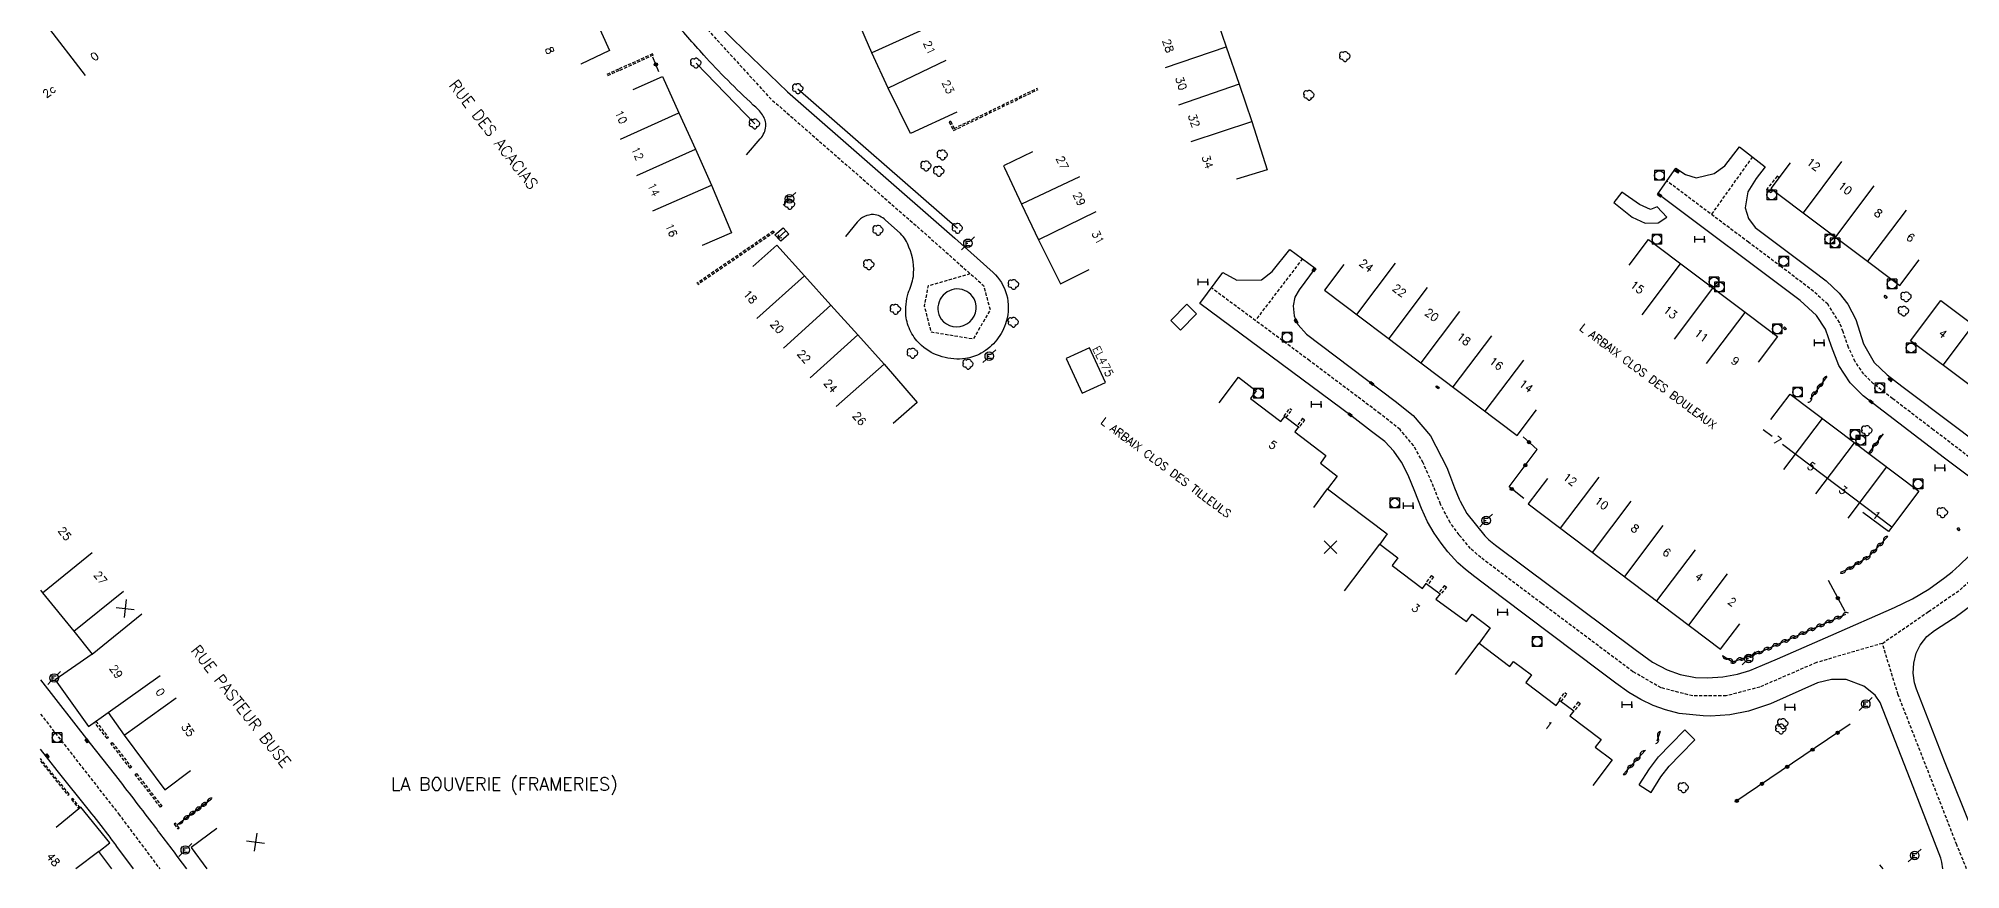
# Model space of a CAD drawing. Header units: millimetres. Extents: x 115000 to 116001, y 121000 to 122001.
# Drawn here: x 114999.7 to 115299.9, y 120999.9 to 121129.7 of the extents above; entities that cross this region are included whole.
import ezdxf
from ezdxf.enums import TextEntityAlignment as Align

# ---------------------------------------------------------------- set-up
doc = ezdxf.new("R2010")
doc.units = ezdxf.units.MM
doc.linetypes.add('DASHED', pattern=[0.75, 0.5, -0.25])
doc.layers.get('0').update_dxf_attribs({"linetype": 'CONTINUOUS'})
for name, color, linetype in [('W0001', 6, 'DASHED'), ('W0008', 7, 'CONTINUOUS'), ('W0100', 7, 'CONTINUOUS'), ('W0112', 1, 'DASHED'), ('W0120', 7, 'CONTINUOUS'), ('W0300', 7, 'CONTINUOUS'), ('W0302', 3, 'CONTINUOUS'), ('W0310', 3, 'CONTINUOUS'), ('W0322', 7, 'CONTINUOUS'), ('W0400', 7, 'CONTINUOUS'), ('W0420', 7, 'CONTINUOUS'), ('W0471', 7, 'CONTINUOUS'), ('W0980', 7, 'CONTINUOUS'), ('W0984', 7, 'CONTINUOUS'), ('W0989', 7, 'CONTINUOUS'), ('W0991', 7, 'CONTINUOUS'), ('W1102', 7, 'CONTINUOUS'), ('W1474', 7, 'CONTINUOUS')]:
    doc.layers.add(name, color=color, linetype=linetype)
doc.styles.get("Standard").update_dxf_attribs({"font": 'romans.shx', "width": 0.85})

# ---------------------------------------------------------------- blocks, each defined once
blk = doc.blocks.new('T420')
for p, q in [((0.75, 0.75), (-0.75, 0.75)), ((-0.75, 0.75), (-0.75, -0.75)), ((0.75, 0.75), (0.75, -0.75)), ((0.75, -0.75), (-0.75, -0.75))]:
    blk.add_line(p, q)
blk.add_ellipse((0, 0), major_axis=(-0.53, 0.53), ratio=1, start_param=3.926991, end_param=10.210176)
blk = doc.blocks.new('T400')
for p, q in [((-0.15, 0.3), (0.15, 0.3)), ((-0.15, -0.25), (-0.15, 0.3)), ((-0.15, 0.15), (0.15, 0.15)), ((-0.15, 0), (0.15, 0)), ((0.15, 0.3), (0.15, -0.25)), ((-0.15, -0.15), (0.15, -0.15)), ((-0.15, -0.25), (-0.15, -0.3)), ((-0.15, -0.3), (0.15, -0.3)), ((0.15, -0.3), (0.15, -0.25))]:
    blk.add_line(p, q)
blk = doc.blocks.new('t991o')
at = {"color": 0, "linetype": 'Continuous'}
for p, q in [((-1, 1), (1, -1)), ((-1, -1), (1, 1))]:
    blk.add_line(p, q, dxfattribs=at)
blk = doc.blocks.new('T300')
for p, q in [((-0.8, 0.51), (-0.86, 0.34)), ((-0.86, 0.34), (-0.86, 0.17)), ((-0.86, 0.17), (-0.74, 0.06)), ((-0.69, 0.63), (-0.8, 0.51)), ((-0.8, -0.06), (-0.74, 0.06)), ((-0.74, 0.06), (-0.69, 0.11)), ((-0.57, 0.69), (-0.69, 0.63)), ((-0.46, 0.69), (-0.57, 0.69)), ((-0.29, 0.63), (-0.46, 0.69)), ((-0.29, 0.63), (-0.17, 0.74)), ((-0.23, 0.57), (-0.29, 0.63)), ((-0.17, 0.74), (-0.06, 0.8)), ((-0.06, 0.8), (0.06, 0.8)), ((0.06, 0.8), (0.23, 0.74)), ((0.23, 0.74), (0.34, 0.63)), ((0.34, 0.63), (0.4, 0.51)), ((0.46, 0.46), (0.34, 0.46)), ((0.4, 0.51), (0.4, 0.46)), ((0.57, 0.4), (0.46, 0.46)), ((0.57, 0.4), (0.69, 0.29)), ((0.69, 0.29), (0.74, 0.17)), ((0.74, 0.06), (0.69, -0.17)), ((0.74, 0.17), (0.74, 0.06)), ((-0.8, -0.17), (-0.8, -0.06)), ((-0.8, -0.23), (-0.8, -0.17)), ((-0.74, -0.34), (-0.8, -0.23)), ((-0.69, -0.4), (-0.74, -0.34)), ((-0.51, -0.46), (-0.69, -0.4)), ((-0.4, -0.46), (-0.51, -0.46)), ((-0.4, -0.46), (-0.34, -0.46)), ((-0.34, -0.46), (-0.34, -0.4)), ((-0.34, -0.51), (-0.34, -0.46)), ((-0.29, -0.63), (-0.34, -0.51)), ((-0.17, -0.74), (-0.29, -0.63)), ((-0.06, -0.8), (-0.17, -0.74)), ((0.06, -0.8), (-0.06, -0.8)), ((0.17, -0.74), (0.06, -0.8)), ((0.23, -0.69), (0.17, -0.74)), ((0.29, -0.46), (0.23, -0.46)), ((0.29, -0.63), (0.23, -0.69)), ((0.46, -0.4), (0.29, -0.46)), ((0.34, -0.51), (0.29, -0.63)), ((0.34, -0.51), (0.34, -0.46)), ((0.57, -0.34), (0.46, -0.4)), ((0.63, -0.29), (0.57, -0.34)), ((0.69, -0.17), (0.63, -0.29))]:
    blk.add_line(p, q)
blk = doc.blocks.new('T471')
for p, q in [((-0.333334, 0.333334), (-0.333334, -0.333334)), ((-0.333334, 0.333334), (0.333334, 0.333334)), ((-0.333334, 0), (0, 0)), ((0.500001, 0.500001), (1.000002, 1.000002)), ((-0.500001, -0.500001), (-1.000002, -1.000002)), ((-0.333334, -0.333334), (0.333334, -0.333334))]:
    blk.add_line(p, q)
blk.add_ellipse((0, 0), major_axis=(0.471405, 0.471405), ratio=1, start_param=5.4977871438, end_param=11.780972451)
blk = doc.blocks.new('t310o')
at = {"color": 0, "linetype": 'Continuous'}
for centre, start, end in [((-0.5, 0.38), 216.8699, 323.1304), ((0.5, -0.37), 36.8699, 143.1303)]:
    blk.add_arc(centre, 0.625, start, end, dxfattribs=at)
blk = doc.blocks.new('t322o')
at = {"color": 0, "linetype": 'Continuous'}
for radius in [0.25, 0.15]:
    blk.add_circle((0, 0), radius, dxfattribs=at)
blk = doc.blocks.new('T1474')
at = {"color": 0, "linetype": 'Continuous', "flags": 128}
for points in [[(-0.75, -0.5), (-0.75, 0.5)], [(-0.75, 0), (0.75, 0)], [(0.75, 0), (0.75, -0.5), (0.75, 0.5)]]:
    blk.add_lwpolyline(points, dxfattribs=at)

msp = doc.modelspace()

# ---------------------------------------------------------------- linework, layer by layer
at = {"layer": 'W0001'}
for p, q in [((115267.41, 121111.21), (115261.01, 121102.22)), ((115197.14, 121095.29), (115189.76, 121085.66))]:
    msp.add_line(p, q, dxfattribs=at)
at = {"layer": 'W0001', "flags": 128}
msp.add_lwpolyline([(115063.21, 121189.92), (115066.82, 121181.43), (115073.92, 121171.47), (115097.54, 121138.39), (115114.02, 121120.32), (115137.4, 121099.92), (115147.32, 121091.11), (115148.35, 121087.28), (115145.69, 121082.75), (115139.16, 121083.81), (115138.1, 121087.91), (115138.71, 121091.09), (115145.22, 121092.97), (115145.22, 121092.97)], dxfattribs=at)
at = {"layer": 'W0001'}
for points in [[(115311.12, 121056.56), (115304.85, 121061.6), (115295.67, 121068.6), (115289.33, 121073.43), (115286.34, 121075.76), (115284.81, 121077.27), (115283.47, 121079.22), (115282.42, 121081.44), (115281.58, 121083.9), (115281.04, 121085.34), (115279.19, 121088.18), (115276.96, 121090.21), (115271.93, 121094.03), (115266.82, 121097.86), (115254.05, 121107.44)], [(115287.72, 121035.23), (115277.41, 121032.23), (115268.59, 121028.41), (115263.33, 121027.03), (115258.09, 121027.01), (115253.14, 121028.29), (115248.76, 121030.8), (115234.52, 121041.45), (115224.99, 121048.63), (115223.4, 121050.04), (115221.61, 121052.18), (115220.21, 121054.07), (115218.7, 121056.96), (115217.62, 121059.68), (115215.98, 121063.44), (115214.51, 121066.1), (115212.37, 121068.62), (115209.25, 121071.1), (115198.26, 121079.36), (115182.9, 121090.74)], [(115300.88, 121000), (115299.35, 121003.76), (115290.18, 121027.21), (115287.72, 121035.23), (115294.92, 121040.18), (115299.85, 121043.59), (115304.26, 121047.64)], [(115000, 121024.19), (115012.19, 121008.61), (115018.64, 121000)]]:
    msp.add_lwpolyline(points, dxfattribs=at)
at = {"layer": 'W0008'}
for p, q in [((115269.42, 121109.67), (115267.99, 121107.81)), ((115219.66, 121062.71), (115220.08, 121061.61))]:
    msp.add_line(p, q, dxfattribs=at)
at = {"layer": 'W0008', "flags": 128}
for points in [[(115652.23, 121548.45, -0.000001), (115655.3, 121533.37, -0.000001), (115657, 121525, -0.000046)], [(115110.31, 121111.52), (115112.44, 121114.03, 0.1599), (115113.31, 121115.98, 0.1549), (115112.79, 121117.79, 0.073), (115111.35, 121119.3, -0.0073), (115107.35, 121123.16, -0.0111), (115103.6, 121127.11, -0.0138), (115098.71, 121132.75, -0.0192), (115093.67, 121139.44), (115086.61, 121149.6), (115075.15, 121166.03, 0.1657), (115073.24, 121167.46, 0.2242), (115070.73, 121167.19), (115068.2, 121165.43, 0.1458), (115066.17, 121163.42, 0.2226), (115066.32, 121161.32), (115066.84, 121160.47), (115066.84, 121160.47)], [(115101.41, 121137.34, 0.0379), (115108.28, 121129.46), (115116.69, 121121.34), (115142.83, 121098.49), (115148.8, 121093.16, -0.1427), (115150.91, 121089.69, -0.1385), (115150.87, 121085.5, -0.0955), (115149.38, 121082.64, -0.0995), (115146.96, 121080.55, -0.0883), (115144.5, 121079.72, -0.1089), (115140.86, 121079.97, -0.1124), (115137.63, 121081.75, -0.0882), (115135.97, 121083.89, -0.0965), (115135.19, 121086.42, -0.0705), (115135.52, 121089.93, 0.056), (115136.35, 121092.5, 0.1343), (115135.66, 121097.1, 0.1157), (115134.34, 121099.22), (115131.97, 121101.35, 0.1642), (115130.13, 121102.21, 0.2262), (115127.6, 121100.99), (115125.73, 121098.75), (115125.73, 121098.75)], [(115140.68, 121085.88, 0.9135), (115145.84, 121089.05, 1.03), (115140.68, 121085.88), (115140.68, 121085.88)], [(115000, 121029.54), (115007.55, 121019.87), (115011.74, 121014.57, -0.0006), (115017.38, 121007.21, -0.0031), (115021.47, 121001.8), (115022.81, 121000)], [(115014.55, 121000), (115011.95, 121003.5, 0.0026), (115010.53, 121005.42, 0.0079), (115007.67, 121009.07), (115002.6, 121015.36), (115000, 121018.69)]]:
    msp.add_lwpolyline(points, format="xyb", dxfattribs=at)
at = {"layer": 'W0008'}
for points in [[(115302.42, 121060.39), (115297.43, 121064.16), (115284.71, 121073.89), (115282.68, 121075.93), (115280.92, 121078.6), (115279.77, 121081.59), (115278.84, 121084.29), (115277.42, 121086.45), (115274.86, 121088.76), (115252.64, 121105.45), (115255.46, 121109.43), (115256.95, 121108.47), (115258.65, 121107.92), (115261.45, 121108.62), (115263.1, 121109.82), (115265.4, 121112.76), (115269.42, 121109.67), (115267.99, 121107.81), (115266.71, 121105.74), (115266.3, 121103.26), (115266.8, 121101.56), (115267.85, 121100.15), (115276.8, 121093.46), (115278.96, 121091.82), (115280.96, 121089.91), (115282.32, 121088.18), (115283.56, 121085.8), (115284.79, 121082.03), (115286.43, 121079.1), (115288.47, 121077.14), (115290.77, 121075.41), (115299.15, 121069.07), (115306.59, 121063.45)], [(115259.74, 121023.91), (115255.96, 121024.26), (115253.85, 121024.84), (115251.9, 121025.51), (115250.01, 121026.44), (115248.11, 121027.56), (115246.11, 121029), (115243.61, 121030.89), (115228.37, 121042.32), (115224.07, 121045.6), (115222.59, 121046.77), (115221.42, 121047.82), (115219.84, 121049.53), (115218.8, 121050.86), (115217.7, 121052.43), (115216.68, 121054.2), (115215.71, 121056.27), (115214.7, 121058.97), (115213.66, 121061.51), (115212.62, 121063.51), (115211.42, 121065.25), (115210.01, 121066.77), (115207.94, 121068.33), (115204.91, 121070.67), (115181.12, 121088.33), (115184.69, 121093.16), (115186.88, 121091.93), (115190.75, 121092.01), (115192.41, 121093.32), (115195.16, 121096.76), (115199.12, 121093.81), (115196.63, 121090.45), (115195.95, 121089.27), (115195.66, 121087.95), (115195.85, 121086.36), (115196.13, 121085.56), (115196.44, 121084.99), (115197.77, 121083.49), (115211.61, 121073.07), (115214.41, 121070.81), (115217.12, 121067.63), (115219.66, 121062.71), (115220.08, 121061.61), (115220.9, 121059.51), (115221.61, 121057.77), (115221.78, 121057.41), (115222.8, 121055.53), (115225.61, 121052), (115226.26, 121051.39), (115227.28, 121050.57), (115249.12, 121034.27), (115251.83, 121032.28), (115254.1, 121031.08), (115256.12, 121030.38), (115258.54, 121029.92), (115260.41, 121029.82), (115262.8, 121029.99), (115265.11, 121030.43), (115267.03, 121030.98), (115268.98, 121031.8), (115271.33, 121032.83), (115279.66, 121036.48), (115289.6, 121040.83), (115292.4, 121042.17), (115295, 121043.68), (115297.49, 121045.49), (115298.6, 121046.41), (115299.78, 121047.45), (115302.7, 121050.27)], [(115301.93, 121005.58), (115297.42, 121016.82), (115293.04, 121028.1), (115292.75, 121029.07), (115292.53, 121030.6), (115292.61, 121032.13), (115292.98, 121033.69), (115293.61, 121034.94), (115294.67, 121036.29), (115295.87, 121037.25), (115298.82, 121039.14), (115298.86, 121039.18), (115302.09, 121041.55)], [(115297.19, 121000), (115297.01, 121001.06), (115296.86, 121001.68), (115292.55, 121012.81), (115287.4, 121025.99), (115286.57, 121027.16), (115284.8, 121028.56), (115282.05, 121029.56), (115279.76, 121029.59), (115277.59, 121029.09), (115270.23, 121025.81), (115266.83, 121024.66), (115263.9, 121024.05), (115260.86, 121023.87), (115259.74, 121023.91)]]:
    msp.add_lwpolyline(points, dxfattribs=at)
at = {"layer": 'W0100'}
for p, q in [((115116.45, 121099.63), (115115.2, 121098.5)), ((115115.2, 121098.5), (115115.35, 121099.08)), ((115115.2, 121098.5), (115115.79, 121098.59)), ((115270.49, 121067.53), (115269.11, 121068.57)), ((115289.2, 121053.4), (115272.13, 121066.29)), ((115287.83, 121000), (115287.32, 121000.64))]:
    msp.add_line(p, q, dxfattribs=at)
at = {"layer": 'W0100', "flags": 128}
for points in [[(115072.8, 121149.71), (115077.3, 121151.89), (115080.17, 121146.08), (115082.93, 121140.47), (115085.64, 121134.95), (115088.91, 121127.83), (115084.41, 121125.66), (115084.41, 121125.66)], [(115143.13, 121118.2), (115135.89, 121114.85), (115132.42, 121121.93), (115129.87, 121127.46), (115127.65, 121132.59), (115124.55, 121139.04), (115129.09, 121141.12), (115129.09, 121141.12)], [(115173.14, 121137.73), (115181.11, 121140.41), (115183.19, 121134.34), (115185.21, 121128.41), (115187.23, 121122.56), (115189.24, 121116.72), (115191.6, 121109.19), (115186.83, 121107.7), (115186.83, 121107.7)], [(115092.59, 121121.75), (115097.17, 121123.77), (115099.74, 121118.08), (115102.3, 121112.39), (115104.82, 121106.76), (115107.95, 121099.36), (115103.37, 121097.34), (115103.37, 121097.34)], [(115116, 121100.12), (115116.9, 121099.13), (115115.63, 121098.02), (115114.73, 121099.01), (115116, 121100.12), (115116, 121100.12)], [(115111.28, 121094.1), (115115.01, 121097.43), (115119.33, 121092.65), (115123.48, 121088.03), (115127.66, 121083.43), (115131.81, 121078.83), (115136.93, 121072.87), (115133.19, 121069.54), (115133.19, 121069.54)], [(115163.88, 121081.38), (115160.23, 121079.69), (115162.72, 121074.3), (115166.37, 121075.99), (115163.88, 121081.38), (115163.88, 121081.38)], [(115000, 121043.54), (115000.33, 121043.13), (115005.19, 121037.11), (115008.08, 121033.54), (115002.32, 121029.54), (115007.49, 121022.25), (115010.56, 121024.41), (115013.05, 121020.91), (115019.41, 121012.37), (115023.42, 121015.36)], [(115011.16, 121000), (115009.13, 121002.71), (115010.84, 121004.1), (115006.29, 121009.63), (115002.43, 121006.45)]]:
    msp.add_lwpolyline(points, dxfattribs=at)
at = {"layer": 'W0100'}
for points in [[(115154.94, 121112), (115150.44, 121109.83), (115150.61, 121109.47), (115153.27, 121103.84), (115155.89, 121098.24), (115159.34, 121091.38), (115159.34, 121091.38), (115163.82, 121093.6)], [(115273.31, 121110.27), (115270.31, 121106.28), (115290.45, 121091.12), (115293.45, 121095.12)], [(115248.17, 121094.29), (115251.18, 121098.29), (115271.32, 121083.13), (115268.31, 121079.13)], [(115203.58, 121094.39), (115200.57, 121090.39), (115230.66, 121067.71), (115233.67, 121071.7)], [(115287.99, 121089.36), (115288.18, 121089.59), (115288.46, 121089.33), (115288.27, 121089.1), (115287.99, 121089.36)], [(115302.27, 121074.85), (115292.11, 121082.45), (115296.87, 121088.76), (115307.02, 121081.16), (115302.27, 121074.85)], [(115272.56, 121084.19), (115272.26, 121084.5), (115272.41, 121084.67), (115272.72, 121084.36), (115272.56, 121084.19)], [(115184.1, 121072.81), (115187.13, 121076.79), (115189.92, 121074.66), (115189.03, 121073.46), (115193.75, 121069.86), (115194.37, 121070.67), (115196.51, 121069.04), (115195.94, 121068.24), (115200.78, 121064.56), (115199.93, 121063.36), (115202.56, 121061.34), (115201.07, 121059.34), (115210.39, 121052.32), (115209.21, 121050.73), (115212.04, 121048.56), (115211.13, 121047.37), (115215.86, 121043.8), (115216.48, 121044.6), (115218.62, 121042.95), (115217.98, 121042.12), (115222.75, 121038.64), (115223.65, 121039.78), (115226.48, 121037.65), (115224.71, 121035.27), (115229.53, 121031.63), (115230.12, 121032.42), (115232.92, 121030.31), (115232.03, 121029.1), (115236.77, 121025.51), (115237.36, 121026.3), (115239.51, 121024.7), (115238.91, 121023.9), (115243.77, 121020.24), (115242.87, 121019.03), (115245.51, 121017.04), (115242.5, 121013.04)], [(115217.96, 121075.25), (115218.11, 121075.46), (115218.51, 121075.2), (115218.36, 121075), (115217.96, 121075.25)], [(115270.31, 121070.17), (115273.32, 121074.16), (115293.42, 121058.99), (115288.66, 121052.68), (115284.67, 121055.69)], [(115235.41, 121060.99), (115232.39, 121057), (115262.45, 121034.31), (115265.46, 121038.3)], [(115299.65, 121052.82), (115299.4, 121053.16), (115299.6, 121053.31), (115299.84, 121052.96), (115299.65, 121052.82)], [(115027.55, 121006.31), (115023.54, 121003.33), (115026.01, 121000)]]:
    msp.add_lwpolyline(points, dxfattribs=at)
at = {"layer": 'W0112'}
for p, q in [((115095.62, 121127.3), (115090.3, 121124.9)), ((115095.72, 121127.07), (115090.4, 121124.67)), ((115095.72, 121127.07), (115095.62, 121127.3)), ((115090.3, 121124.9), (115088.29, 121123.99)), ((115090.4, 121124.67), (115088.39, 121123.77)), ((115142.73, 121115.65), (115155.73, 121121.94)), ((115146.83, 121117.36), (115155.83, 121121.72)), ((115142.17, 121116.78), (115141.95, 121116.67)), ((115141.95, 121116.67), (115142.62, 121115.32)), ((115142.17, 121116.78), (115142.73, 121115.65)), ((115142.62, 121115.32), (115146.83, 121117.36)), ((115271.29, 121108.18), (115269.64, 121106.1)), ((115270.63, 121106.03), (115270.28, 121105.59)), ((115271.57, 121107.96), (115271.29, 121108.18)), ((115110.77, 121097.09), (115102.52, 121091.45)), ((115110.92, 121096.88), (115102.66, 121091.24)), ((115114.46, 121099.6), (115110.77, 121097.09)), ((115114.6, 121099.4), (115110.92, 121096.88)), ((115114.46, 121099.6), (115114.6, 121099.4)), ((115194.27, 121070.74), (115195.16, 121071.93)), ((115194.27, 121070.74), (115194.37, 121070.67)), ((115194.59, 121070.5), (115195.48, 121071.69)), ((115195.16, 121071.93), (115195.48, 121071.69)), ((115197.15, 121070.39), (115196.29, 121069.21)), ((115197.47, 121070.15), (115196.61, 121068.97)), ((115197.15, 121070.39), (115197.47, 121070.15)), ((115196.51, 121069.04), (115196.61, 121068.97)), ((115217.27, 121045.84), (115216.4, 121044.65)), ((115217.27, 121045.84), (115217.59, 121045.6)), ((115216.4, 121044.65), (115216.48, 121044.6)), ((115217.59, 121045.6), (115216.72, 121044.41)), ((115219.32, 121044.28), (115218.4, 121043.11)), ((115218.72, 121042.86), (115218.62, 121042.95)), ((115219.63, 121044.03), (115218.72, 121042.86)), ((115219.32, 121044.28), (115219.63, 121044.03)), ((115237.24, 121026.39), (115238.12, 121027.57)), ((115237.24, 121026.39), (115237.36, 121026.3)), ((115237.56, 121026.15), (115238.44, 121027.32)), ((115238.12, 121027.57), (115238.44, 121027.32)), ((115240.18, 121026.08), (115239.26, 121024.89)), ((115240.5, 121025.83), (115239.58, 121024.65)), ((115240.18, 121026.08), (115240.5, 121025.83)), ((115239.51, 121024.7), (115239.58, 121024.65))]:
    msp.add_line(p, q, dxfattribs=at)
for points in [[(115270.28, 121105.59), (115269.64, 121106.1)], [(115008.64, 121023.06), (115010.61, 121020.53), (115010.41, 121020.37), (115008.43, 121022.91)], [(115004.46, 121011.68), (115000, 121017.23)], [(115000, 121016.83), (115004.27, 121011.53), (115004.46, 121011.68)], [(115006.2, 121009.56), (115005.03, 121010.99), (115004.84, 121010.83), (115006.01, 121009.4)]]:
    msp.add_lwpolyline(points, dxfattribs=at)
for points in [[(115011.21, 121019.74), (115014.21, 121015.89), (115014.01, 121015.74), (115011.01, 121019.59)], [(115018.76, 121009.65), (115014.81, 121014.73), (115015.01, 121014.88), (115018.96, 121009.81)], [(115021.64, 121006.41), (115021.1, 121007.13), (115020.9, 121006.98), (115021.44, 121006.26)]]:
    msp.add_lwpolyline(points, close=True, dxfattribs=at)
at = {"layer": 'W0120'}
for p, q in [((115252.55, 121103.38), (115254.04, 121101.78)), ((115176.58, 121085.66), (115179.08, 121088.22)), ((115176.58, 121085.66), (115178.1, 121084.14)), ((115256.88, 121021.71), (115258.45, 121020.16)), ((115249.73, 121013.15), (115251.59, 121011.96))]:
    msp.add_line(p, q, dxfattribs=at)
for points in [[(115252.55, 121103.38), (115251.51, 121103.01), (115249.78, 121103.74), (115247.03, 121105.71), (115245.79, 121104.06), (115248.63, 121101.8), (115250.66, 121100.84), (115252.72, 121100.92), (115254.04, 121101.78)], [(115178.1, 121084.14), (115180.59, 121086.71), (115179.08, 121088.22)], [(115249.73, 121013.15), (115251.32, 121015.65), (115252.76, 121017.51), (115254.62, 121019.43), (115256.88, 121021.71)], [(115251.59, 121011.96), (115253.13, 121014.37), (115254.43, 121016.06), (115256.2, 121017.88), (115258.45, 121020.16)]]:
    msp.add_lwpolyline(points, dxfattribs=at)
at = {"layer": 'W0302'}
for p, q in [((115111.58, 121116.35), (115102.41, 121125.85)), ((115118.33, 121121.85), (115143.26, 121100.05))]:
    msp.add_line(p, q, dxfattribs=at)
at = {"layer": 'W0310'}
for p, q in [((115279.06, 121076.92), (115276.42, 121073.35)), ((115285.61, 121064.93), (115287.91, 121067.96)), ((115253, 121021.46), (115252.48, 121019.98)), ((115247.22, 121014.73), (115250.7, 121018.57))]:
    msp.add_line(p, q, dxfattribs=at)
for points in [[(115288.59, 121051.94), (115285.53, 121048.74), (115282.41, 121046.83), (115281.15, 121046.29)], [(115262.76, 121033.35), (115264.29, 121032.34), (115267.99, 121033.59), (115282, 121039.78)], [(115021.28, 121006.89), (115026.71, 121010.94)]]:
    msp.add_lwpolyline(points, dxfattribs=at)
at = {"layer": 'W0322'}
for p, q in [((115096.61, 121124.49), (115095.65, 121126.79)), ((115281.89, 121040.2), (115279.28, 121045.02)), ((115282.7, 121022.6), (115264.69, 121010.44))]:
    msp.add_line(p, q, dxfattribs=at)
msp.add_lwpolyline([(115231.71, 121057.87), (115229.42, 121059.65), (115233.77, 121065.51), (115231.62, 121067.49)], dxfattribs=at)
at = {"layer": 'W1102'}
for p, q in [((115007.03, 121123.9), (115000.94, 121131.83)), ((115138.99, 121131.55), (115129.87, 121127.46)), ((115175.75, 121125.17), (115185.21, 121128.41)), ((115141.45, 121126.23), (115132.42, 121121.93)), ((115187.23, 121122.56), (115177.77, 121119.29)), ((115090.62, 121113.97), (115099.74, 121118.08)), ((115179.74, 121113.6), (115189.24, 121116.72)), ((115093.18, 121108.29), (115102.3, 121112.39)), ((115281.35, 121110.48), (115275.34, 121102.49)), ((115095.65, 121102.78), (115104.82, 121106.76)), ((115162.32, 121108.09), (115153.27, 121103.84)), ((115286.39, 121106.69), (115280.38, 121098.7)), ((115291.43, 121102.9), (115285.41, 121094.91)), ((115164.88, 121102.6), (115155.89, 121098.24)), ((115211.61, 121094.6), (115205.59, 121086.61)), ((115250.2, 121086.51), (115256.21, 121094.5)), ((115119.33, 121092.65), (115111.9, 121085.96)), ((115216.62, 121090.82), (115210.6, 121082.83)), ((115123.48, 121088.03), (115116.06, 121081.33)), ((115255.23, 121082.72), (115261.25, 121090.71)), ((115221.64, 121087.04), (115215.62, 121079.05)), ((115260.27, 121078.93), (115266.28, 121086.92)), ((115301.92, 121084.98), (115297.19, 121078.65)), ((115127.66, 121083.43), (115120.24, 121076.72)), ((115226.65, 121083.25), (115220.63, 121075.27)), ((115131.81, 121078.83), (115124.31, 121072.22)), ((115231.66, 121079.47), (115225.64, 121071.49)), ((115272.32, 121062.38), (115278.35, 121070.37)), ((115277.35, 121058.59), (115283.37, 121066.57)), ((115243.43, 121061.2), (115237.4, 121053.21)), ((115282.37, 121054.8), (115288.4, 121062.78)), ((115198.9, 121056.46), (115201.07, 121059.34)), ((115248.44, 121057.41), (115242.41, 121049.43)), ((115253.45, 121053.63), (115247.42, 121045.65)), ((115000.33, 121043.13), (115008.1, 121049.42)), ((115203.7, 121043.41), (115209.21, 121050.73)), ((115258.46, 121049.85), (115252.43, 121041.87)), ((115263.46, 121046.07), (115257.44, 121038.09)), ((115005.19, 121037.11), (115012.97, 121043.39)), ((115008.08, 121033.54), (115015.85, 121039.83)), ((115221.02, 121030.38), (115224.71, 121035.27)), ((115010.56, 121024.41), (115018.7, 121030.22)), ((115013.05, 121020.91), (115021.19, 121026.72)), ((115009.13, 121002.71), (115005.53, 121000))]:
    msp.add_line(p, q, dxfattribs=at)

# ---------------------------------------------------------------- block references
at = {"layer": 'W0300'}
for p in [(115203.79, 121126.87), (115102.41, 121125.85), (115118.33, 121121.85), (115198.18, 121120.83), (115111.58, 121116.35), (115140.91, 121111.49), (115138.36, 121109.78), (115140.36, 121108.94), (115117.06, 121103.8), (115130.86, 121099.74), (115143.26, 121100.05), (115129.42, 121094.36), (115152.02, 121091.27), (115133.58, 121087.39), (115291.06, 121087.11), (115291.45, 121089.35), (115151.99, 121085.38), (115136.25, 121080.54), (115144.92, 121078.82), (115285.33, 121068.45), (115297.13, 121055.65), (115271.9, 121021.86), (115272.19, 121022.69), (115256.66, 121012.69)]:
    msp.add_blockref('T300', p, dxfattribs=at)
at = {"layer": 'W0310'}
for p, rotation in [((115277.57, 121074.91), 233.5122763062307), ((115278.46, 121076.11), 233.5122763062307), ((115276.68, 121073.7), 233.5122763062307), ((115287.12, 121066.92), 52.69381830332603), ((115286.21, 121065.73), 52.69381830332603), ((115287.89, 121051.22), 226.2637418947954), ((115284.61, 121048.18), 211.5520590596216), ((115285.82, 121049.05), 226.2637418947954), ((115286.86, 121050.13), 226.2637418947954), ((115282.02, 121046.66), 203.1329382087328), ((115283.33, 121047.4), 211.5520590596216), ((115281.49, 121039.55), 23.83305342843205), ((115274.63, 121036.52), 23.83305342843205), ((115276, 121037.13), 23.83305342843205), ((115277.37, 121037.73), 23.83305342843205), ((115278.74, 121038.34), 23.83305342843205), ((115280.12, 121038.95), 23.83305342843205), ((115267.76, 121033.51), 18.63440261336073), ((115269.14, 121034.1), 23.83305342843205), ((115270.51, 121034.7), 23.83305342843205), ((115271.88, 121035.31), 23.83305342843205), ((115273.26, 121035.91), 23.83305342843205), ((115263.59, 121032.8), 326.4053164506344), ((115264.92, 121032.55), 18.63440261336073), ((115266.34, 121033.03), 18.63440261336073), ((115252.67, 121020.52), 250.4755035866544), ((115247.89, 121015.47), 47.8837442458954), ((115248.89, 121016.58), 47.8837442458954), ((115249.9, 121017.69), 47.8837442458954), ((115024.18, 121009.05), 36.67467106429678), ((115025.11, 121009.74), 36.67467106429678), ((115026.03, 121010.43), 36.67467106429678), ((115022.33, 121007.67), 36.67467106429678), ((115023.25, 121008.36), 36.67467106429678)]:
    msp.add_blockref('t310o', p, dxfattribs=dict(at, rotation=rotation))
at = {"layer": 'W0322'}
for p, rotation in [((115096.13, 121125.64), 214.3088925946249), ((115232.53, 121066.65), 137.3005632927908), ((115231.94, 121063.05), 53.4550730686699), ((115229.83, 121059.33), 142.2067067139881), ((115280.76, 121042.29), 118.4211402105594), ((115276.8, 121018.62), 214.0300919051966), ((115280.73, 121021.27), 214.0300919051966), ((115272.86, 121015.96), 214.0300919051966), ((115268.92, 121013.3), 214.0300919051966), ((115264.99, 121010.64), 214.0300919051966)]:
    msp.add_blockref('t322o', p, dxfattribs=dict(at, rotation=rotation))
at = {"layer": 'W0400'}
for p, rotation in [((115255.64, 121108.96), 57.4094674237418), ((115252.92, 121105.24), 53.94020158490579), ((115198.93, 121093.56), 143.6628121254845), ((115196.13, 121085.55), 203.6660429669203), ((115207.96, 121075.82), 233.1907736677756), ((115288.94, 121076.41), 52.9417380249544), ((115285.97, 121072.94), 52.10461128654006), ((115204.58, 121070.92), 53.52828420462647), ((115007.26, 121020.02), 217.961447549015), ((115001.04, 121017.66), 37.96144754917085)]:
    msp.add_blockref('T400', p, dxfattribs=dict(at, rotation=rotation))
at = {"layer": 'W0420'}
for p in [(115252.88, 121108.3), (115270.44, 121105.26), (115252.49, 121098.32), (115279.5, 121098.35), (115280.3, 121097.74), (115272.29, 121094.91), (115261.43, 121091.68), (115262.26, 121090.89), (115289.23, 121091.33), (115271.29, 121084.33), (115194.71, 121083.03), (115292.2, 121081.37), (115287.28, 121075.09), (115190.22, 121074.26), (115274.46, 121074.46), (115283.46, 121067.82), (115284.32, 121066.95), (115293.3, 121060.11), (115211.55, 121057.13), (115233.79, 121035.49), (115002.6, 121020.49)]:
    msp.add_blockref('T420', p, dxfattribs=at)
at = {"layer": 'W0471'}
for p in [(115116.99, 121104.66), (115144.88, 121097.71), (115148.21, 121080.08), (115225.82, 121054.43), (115266.83, 121032.88), (115002.13, 121029.82), (115285.12, 121025.76), (115022.62, 121002.96), (115292.77, 121002.1)]:
    msp.add_blockref('T471', p, dxfattribs=at)
at = {"layer": 'W0991'}
msp.add_blockref('t991o', (115201.52, 121050.24), dxfattribs=at)
for p, rotation in [((115013.24, 121040.67), 308.9560061876251), ((115033.59, 121004.19), 307.4914627153622)]:
    msp.add_blockref('t991o', p, dxfattribs=dict(at, rotation=rotation))
at = {"layer": 'W1474'}
for p in [(115259.18, 121098.33), (115181.6, 121091.67), (115277.88, 121082.19), (115277.89, 121082.16), (115199.3, 121072.57), (115296.71, 121062.64), (115213.68, 121056.73), (115228.39, 121040.1), (115247.83, 121025.67), (115273.3, 121025.26)]:
    msp.add_blockref('T1474', p, dxfattribs=at)

# ---------------------------------------------------------------- texts
at = {"layer": 'W0980'}
msp.add_text('LA BOUVERIE (FRAMERIES)', height=2, dxfattribs=at).set_placement((115072.47, 121013.12), align=Align.MIDDLE)
at = {"layer": 'W0984'}
msp.add_text('EL475', height=1.25, rotation=296.5457, dxfattribs=at).set_placement((115165.99, 121079.26), align=Align.MIDDLE)
at = {"layer": 'W0989'}
msp.add_text('RUE DES ACACIAS', height=1.75, rotation=307.8276, dxfattribs=at).set_placement((115063.71, 121122.38))
for s, height, rotation, p in [('L ARBAIX CLOS DES BOULEAUX', 1.25, 323.183, (115251.15, 121076.93)), ('L ARBAIX CLOS DES TILLEULS', 1.25, 323.2204, (115175.82, 121062.69)), ('RUE PASTEUR BUSE', 1.75, 308.0432, (115031.33, 121025.41))]:
    msp.add_text(s, height=height, rotation=rotation, dxfattribs=at).set_placement(p, align=Align.MIDDLE)
at = {"layer": 'W0991'}
for s, rotation, p in [('0', 37.613, (115008.45, 121126.89)), ('8', 294.7301, (115079.55, 121127.83)), ('21', 294.8527, (115138.86, 121128.27)), ('28', 289.0904, (115176.16, 121128.55)), ('2c', 37.5034, (115001.36, 121121.44)), ('23', 296.0523, (115141.79, 121122.12)), ('30', 289.0904, (115178.18, 121122.69)), ('10', 294.2878, (115090.7, 121117.43)), ('32', 289.0904, (115180.2, 121116.86)), ('12', 294.2583, (115093.27, 121111.74)), ('27', 295.2754, (115159.63, 121110.28)), ('34', 287.3626, (115182.31, 121110.42)), ('12', 323.0319, (115276.97, 121110.02)), ('14', 294.1213, (115095.8, 121106.1)), ('10', 323.0321, (115281.91, 121106.3)), ('29', 295.0262, (115162.28, 121104.63)), ('8', 323.0322, (115287.09, 121102.41)), ('16', 292.8939, (115098.55, 121099.76)), ('31', 296.7082, (115165.2, 121098.63)), ('6', 323.0324, (115292.13, 121098.61)), ('24', 322.984, (115207.12, 121094.22)), ('22', 322.9829, (115212.29, 121090.32)), ('15', 323.0319, (115249.43, 121090.84)), ('18', 312.1368, (115110.87, 121089.34)), ('20', 311.9344, (115115.08, 121084.66)), ('20', 322.9823, (115217.34, 121086.51)), ('13', 323.0321, (115254.61, 121086.94)), ('18', 322.9827, (115222.33, 121082.75)), ('11', 323.0318, (115259.45, 121083.3)), ('4', 323.182, (115297.16, 121083.6)), ('22', 312.2078, (115119.27, 121080.02)), ('16', 322.9821, (115227.41, 121078.92)), ('9', 323.03, (115264.74, 121079.31)), ('24', 312.1023, (115123.43, 121075.43)), ('14', 322.9829, (115232.08, 121075.41)), ('26', 310.6212, (115127.92, 121070.32)), ('7', 322.9467, (115271.31, 121066.91)), ('12', 322.9459, (115238.93, 121060.83)), ('5', 322.9467, (115276.64, 121062.88)), ('10', 322.9448, (115243.86, 121057.11)), ('3', 322.9454, (115281.57, 121059.16)), ('1', 322.9462, (115286.81, 121055.21)), ('25', 309.013, (115003.8, 121052.36)), ('8', 322.9456, (115249.08, 121053.17)), ('6', 322.946, (115254.04, 121049.42)), ('27', 308.8945, (115009.38, 121045.46)), ('4', 322.9457, (115259.09, 121045.61)), ('2', 322.946, (115264.26, 121041.71)), ('29', 305.3242, (115011.84, 121030.81)), ('0', 305.5116, (115018.72, 121027.6)), ('35', 306.6747, (115023.05, 121021.72)), ('48', 309.4741, (115002, 121001.46))]:
    msp.add_text(s, height=1.25, rotation=rotation, dxfattribs=at).set_placement(p, align=Align.MIDDLE)
for s, p in [('5', (115191.72, 121066.03)), ('3', (115214.05, 121040.57)), ('1', (115234.78, 121022.22))]:
    msp.add_text(s, height=1.25, rotation=323.0316, dxfattribs=at).set_placement(p)

doc.saveas('drawing.dxf')
